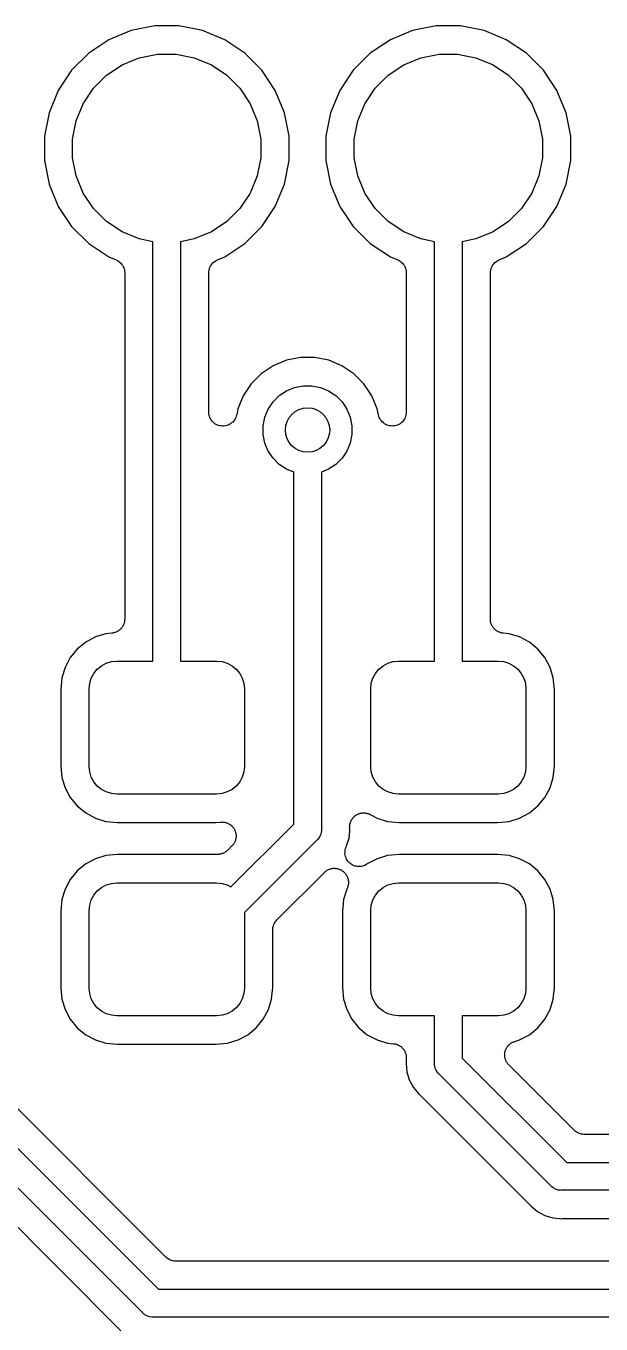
# Model space of a CAD drawing. Extents: x 94.3 to 145.3, y -143.8 to -113.4.
# Drawn here: x 104.78 to 109.96, y -137.6 to -125.9 of the extents above; entities that cross this region are included whole.
import ezdxf

# ---------------------------------------------------------------- set-up
doc = ezdxf.new("R2010")
doc.units = 0
doc.layers.add('BLACK', color=7, linetype='CONTINUOUS')

msp = doc.modelspace()

# ---------------------------------------------------------------- linework, layer by layer
at = {"layer": 'BLACK', "linetype": 'CONTINUOUS'}
for p, q in [((105.723, -125.938), (105.522, -126.022)), ((105.936, -125.896), (105.723, -125.938)), ((106.154, -125.896), (105.936, -125.896)), ((106.367, -125.938), (106.154, -125.896)), ((106.568, -126.022), (106.367, -125.938)), ((108.263, -125.938), (108.062, -126.022)), ((108.476, -125.896), (108.263, -125.938)), ((108.694, -125.896), (108.476, -125.896)), ((108.907, -125.938), (108.694, -125.896)), ((109.108, -126.022), (108.907, -125.938)), ((105.522, -126.022), (105.341, -126.142)), ((106.749, -126.142), (106.568, -126.022)), ((108.062, -126.022), (107.881, -126.142)), ((109.289, -126.142), (109.108, -126.022)), ((105.341, -126.142), (105.187, -126.296)), ((105.642, -126.247), (105.797, -126.183)), ((105.797, -126.183), (105.961, -126.15)), ((105.961, -126.15), (106.129, -126.15)), ((106.129, -126.15), (106.293, -126.183)), ((106.293, -126.183), (106.448, -126.247)), ((106.903, -126.296), (106.749, -126.142)), ((107.881, -126.142), (107.727, -126.296)), ((108.182, -126.247), (108.337, -126.183)), ((108.337, -126.183), (108.501, -126.15)), ((108.501, -126.15), (108.669, -126.15)), ((108.669, -126.15), (108.833, -126.183)), ((108.833, -126.183), (108.988, -126.247)), ((109.443, -126.296), (109.289, -126.142)), ((105.187, -126.296), (105.067, -126.477)), ((105.503, -126.34), (105.642, -126.247)), ((106.448, -126.247), (106.587, -126.34)), ((107.023, -126.477), (106.903, -126.296)), ((107.727, -126.296), (107.607, -126.477)), ((108.043, -126.34), (108.182, -126.247)), ((108.988, -126.247), (109.127, -126.34)), ((109.563, -126.477), (109.443, -126.296)), ((105.385, -126.458), (105.503, -126.34)), ((106.587, -126.34), (106.705, -126.458)), ((107.925, -126.458), (108.043, -126.34)), ((109.127, -126.34), (109.245, -126.458)), ((105.067, -126.477), (104.983, -126.678)), ((105.292, -126.597), (105.385, -126.458)), ((106.705, -126.458), (106.798, -126.597)), ((107.107, -126.678), (107.023, -126.477)), ((107.607, -126.477), (107.523, -126.678)), ((107.832, -126.597), (107.925, -126.458)), ((109.245, -126.458), (109.338, -126.597)), ((109.647, -126.678), (109.563, -126.477)), ((105.228, -126.752), (105.292, -126.597)), ((106.798, -126.597), (106.862, -126.752)), ((107.768, -126.752), (107.832, -126.597)), ((109.338, -126.597), (109.402, -126.752)), ((104.983, -126.678), (104.941, -126.891)), ((105.195, -126.916), (105.228, -126.752)), ((106.862, -126.752), (106.895, -126.916)), ((107.149, -126.891), (107.107, -126.678)), ((107.523, -126.678), (107.481, -126.891)), ((107.735, -126.916), (107.768, -126.752)), ((109.402, -126.752), (109.435, -126.916)), ((109.689, -126.891), (109.647, -126.678)), ((104.941, -126.891), (104.941, -127.109)), ((107.149, -127.109), (107.149, -126.891)), ((107.481, -126.891), (107.481, -127.109)), ((109.689, -127.109), (109.689, -126.891)), ((105.195, -127.084), (105.195, -126.916)), ((106.895, -126.916), (106.895, -127.084)), ((107.735, -127.084), (107.735, -126.916)), ((109.435, -126.916), (109.435, -127.084)), ((104.941, -127.109), (104.983, -127.322)), ((105.228, -127.248), (105.195, -127.084)), ((106.895, -127.084), (106.862, -127.248)), ((107.107, -127.322), (107.149, -127.109)), ((107.481, -127.109), (107.523, -127.322)), ((107.768, -127.248), (107.735, -127.084)), ((109.435, -127.084), (109.402, -127.248)), ((109.647, -127.322), (109.689, -127.109)), ((104.983, -127.322), (105.067, -127.523)), ((105.292, -127.403), (105.228, -127.248)), ((106.862, -127.248), (106.798, -127.403)), ((107.023, -127.523), (107.107, -127.322)), ((107.523, -127.322), (107.607, -127.523)), ((107.832, -127.403), (107.768, -127.248)), ((109.402, -127.248), (109.338, -127.403)), ((109.563, -127.523), (109.647, -127.322)), ((105.385, -127.542), (105.292, -127.403)), ((106.798, -127.403), (106.705, -127.542)), ((107.925, -127.542), (107.832, -127.403)), ((109.338, -127.403), (109.245, -127.542)), ((105.067, -127.523), (105.187, -127.704)), ((105.503, -127.66), (105.385, -127.542)), ((106.705, -127.542), (106.587, -127.66)), ((106.903, -127.704), (107.023, -127.523)), ((107.607, -127.523), (107.727, -127.704)), ((108.043, -127.66), (107.925, -127.542)), ((109.245, -127.542), (109.127, -127.66)), ((109.443, -127.704), (109.563, -127.523)), ((105.187, -127.704), (105.341, -127.858)), ((105.642, -127.753), (105.503, -127.66)), ((106.587, -127.66), (106.448, -127.753)), ((106.749, -127.858), (106.903, -127.704)), ((107.727, -127.704), (107.881, -127.858)), ((108.182, -127.753), (108.043, -127.66)), ((109.127, -127.66), (108.988, -127.753)), ((109.289, -127.858), (109.443, -127.704)), ((105.797, -127.817), (105.642, -127.753)), ((105.92, -127.842), (105.797, -127.817)), ((106.293, -127.817), (106.17, -127.842)), ((106.448, -127.753), (106.293, -127.817)), ((108.337, -127.817), (108.182, -127.753)), ((108.46, -127.842), (108.337, -127.817)), ((108.833, -127.817), (108.71, -127.842)), ((108.988, -127.753), (108.833, -127.817)), ((105.341, -127.858), (105.522, -127.978)), ((105.92, -131.623), (105.92, -127.842)), ((106.17, -127.842), (106.17, -131.623)), ((106.568, -127.978), (106.749, -127.858)), ((107.881, -127.858), (108.062, -127.978)), ((108.46, -131.623), (108.46, -127.842)), ((108.71, -127.842), (108.71, -131.623)), ((109.108, -127.978), (109.289, -127.858)), ((105.522, -127.978), (105.588, -128.005)), ((105.588, -128.005), (105.588, -128.006)), ((105.588, -128.006), (105.588, -128.006)), ((105.588, -128.006), (105.588, -128.006)), ((105.588, -128.006), (105.589, -128.006)), ((105.589, -128.006), (105.6, -128.012)), ((105.6, -128.012), (105.61, -128.018)), ((105.61, -128.018), (105.61, -128.018)), ((105.61, -128.018), (105.611, -128.018)), ((105.611, -128.018), (105.62, -128.026)), ((105.62, -128.026), (105.629, -128.033)), ((105.629, -128.033), (105.629, -128.034)), ((105.629, -128.034), (105.63, -128.034)), ((105.63, -128.034), (105.637, -128.043)), ((105.637, -128.043), (105.645, -128.053)), ((105.645, -128.053), (105.645, -128.053)), ((105.645, -128.053), (105.645, -128.053)), ((105.645, -128.053), (105.651, -128.064)), ((106.434, -128.073), (106.44, -128.062)), ((106.44, -128.062), (106.446, -128.052)), ((106.446, -128.051), (106.454, -128.042)), ((106.446, -128.052), (106.446, -128.051)), ((106.446, -128.052), (106.446, -128.052)), ((106.454, -128.042), (106.461, -128.033)), ((106.461, -128.033), (106.462, -128.033)), ((106.462, -128.032), (106.471, -128.025)), ((106.462, -128.033), (106.462, -128.032)), ((106.471, -128.025), (106.481, -128.017)), ((106.481, -128.017), (106.492, -128.011)), ((106.481, -128.017), (106.481, -128.017)), ((106.481, -128.017), (106.481, -128.017)), ((106.492, -128.011), (106.502, -128.005)), ((106.502, -128.005), (106.568, -127.978)), ((108.062, -127.978), (108.128, -128.005)), ((108.128, -128.005), (108.128, -128.006)), ((108.128, -128.006), (108.128, -128.006)), ((108.128, -128.006), (108.128, -128.006)), ((108.128, -128.006), (108.129, -128.006)), ((108.129, -128.006), (108.14, -128.012)), ((108.14, -128.012), (108.15, -128.018)), ((108.15, -128.018), (108.15, -128.018)), ((108.15, -128.018), (108.151, -128.018)), ((108.151, -128.018), (108.16, -128.026)), ((108.16, -128.026), (108.169, -128.033)), ((108.169, -128.033), (108.169, -128.034)), ((108.169, -128.034), (108.17, -128.034)), ((108.17, -128.034), (108.177, -128.043)), ((108.177, -128.043), (108.185, -128.053)), ((108.185, -128.053), (108.185, -128.053)), ((108.185, -128.053), (108.185, -128.053)), ((108.185, -128.053), (108.191, -128.064)), ((108.974, -128.073), (108.98, -128.062)), ((108.98, -128.062), (108.986, -128.052)), ((108.986, -128.051), (108.994, -128.042)), ((108.986, -128.052), (108.986, -128.051)), ((108.986, -128.052), (108.986, -128.052)), ((108.994, -128.042), (109.001, -128.033)), ((109.001, -128.033), (109.002, -128.033)), ((109.002, -128.032), (109.011, -128.025)), ((109.002, -128.033), (109.002, -128.032)), ((109.011, -128.025), (109.021, -128.017)), ((109.021, -128.017), (109.032, -128.011)), ((109.021, -128.017), (109.021, -128.017)), ((109.021, -128.017), (109.021, -128.017)), ((109.032, -128.011), (109.042, -128.005)), ((109.042, -128.005), (109.108, -127.978)), ((105.651, -128.064), (105.656, -128.074)), ((105.656, -128.074), (105.657, -128.075)), ((105.657, -128.075), (105.657, -128.075)), ((105.657, -128.075), (105.66, -128.087)), ((105.66, -128.087), (105.664, -128.098)), ((105.664, -128.098), (105.664, -128.099)), ((105.664, -128.099), (105.664, -128.099)), ((105.664, -128.099), (105.665, -128.111)), ((105.665, -128.111), (105.666, -128.123)), ((105.666, -128.123), (105.666, -131.246)), ((106.424, -128.121), (106.425, -128.109)), ((106.424, -128.122), (106.424, -128.121)), ((106.424, -128.123), (106.424, -128.122)), ((106.424, -128.122), (106.424, -128.122)), ((106.424, -128.122), (106.424, -128.122)), ((106.424, -129.378), (106.424, -128.123)), ((106.425, -128.109), (106.427, -128.098)), ((106.427, -128.096), (106.43, -128.085)), ((106.427, -128.097), (106.427, -128.096)), ((106.427, -128.098), (106.427, -128.097)), ((106.43, -128.085), (106.434, -128.074)), ((106.434, -128.074), (106.434, -128.073)), ((106.434, -128.073), (106.434, -128.073)), ((108.191, -128.064), (108.196, -128.074)), ((108.196, -128.074), (108.197, -128.075)), ((108.197, -128.075), (108.197, -128.075)), ((108.197, -128.075), (108.2, -128.087)), ((108.2, -128.087), (108.204, -128.098)), ((108.204, -128.098), (108.204, -128.099)), ((108.204, -128.099), (108.204, -128.099)), ((108.204, -128.099), (108.205, -128.111)), ((108.205, -128.111), (108.206, -128.123)), ((108.206, -128.123), (108.206, -129.378)), ((108.964, -128.121), (108.965, -128.109)), ((108.964, -128.122), (108.964, -128.121)), ((108.964, -128.123), (108.964, -128.122)), ((108.964, -128.122), (108.964, -128.122)), ((108.964, -128.122), (108.964, -128.122)), ((108.964, -131.246), (108.964, -128.123)), ((108.965, -128.109), (108.967, -128.098)), ((108.967, -128.096), (108.97, -128.085)), ((108.967, -128.097), (108.967, -128.096)), ((108.967, -128.098), (108.967, -128.097)), ((108.97, -128.085), (108.974, -128.074)), ((108.974, -128.074), (108.974, -128.073)), ((108.974, -128.073), (108.974, -128.073)), ((107.005, -128.96), (106.898, -129.032)), ((107.124, -128.911), (107.005, -128.96)), ((107.251, -128.886), (107.124, -128.911)), ((107.379, -128.886), (107.251, -128.886)), ((107.506, -128.911), (107.379, -128.886)), ((107.625, -128.96), (107.506, -128.911)), ((107.732, -129.032), (107.625, -128.96)), ((106.898, -129.032), (106.807, -129.123)), ((107.823, -129.123), (107.732, -129.032)), ((106.735, -129.23), (106.686, -129.349)), ((106.807, -129.123), (106.735, -129.23)), ((107.004, -129.285), (107.06, -129.229)), ((107.06, -129.229), (107.126, -129.186)), ((107.126, -129.186), (107.198, -129.155)), ((107.198, -129.155), (107.276, -129.14)), ((107.276, -129.14), (107.354, -129.14)), ((107.354, -129.14), (107.432, -129.155)), ((107.432, -129.155), (107.504, -129.186)), ((107.504, -129.186), (107.57, -129.229)), ((107.57, -129.229), (107.626, -129.285)), ((107.895, -129.23), (107.823, -129.123)), ((107.944, -129.349), (107.895, -129.23)), ((106.686, -129.349), (106.676, -129.402)), ((106.93, -129.423), (106.961, -129.351)), ((106.961, -129.351), (107.004, -129.285)), ((107.626, -129.285), (107.669, -129.351)), ((107.669, -129.351), (107.7, -129.423)), ((107.954, -129.402), (107.944, -129.349)), ((106.425, -129.39), (106.424, -129.378)), ((106.426, -129.402), (106.425, -129.39)), ((106.43, -129.414), (106.426, -129.402)), ((106.426, -129.402), (106.426, -129.402)), ((106.426, -129.402), (106.426, -129.402)), ((106.434, -129.426), (106.43, -129.414)), ((106.439, -129.436), (106.434, -129.426)), ((106.434, -129.426), (106.434, -129.426)), ((106.434, -129.426), (106.434, -129.426)), ((106.445, -129.448), (106.439, -129.436)), ((106.453, -129.458), (106.445, -129.448)), ((106.445, -129.448), (106.445, -129.448)), ((106.445, -129.448), (106.445, -129.448)), ((106.461, -129.467), (106.453, -129.458)), ((106.47, -129.475), (106.461, -129.467)), ((106.461, -129.467), (106.461, -129.467)), ((106.461, -129.467), (106.461, -129.467)), ((106.64, -129.468), (106.63, -129.476)), ((106.648, -129.459), (106.64, -129.468)), ((106.64, -129.468), (106.64, -129.468)), ((106.64, -129.468), (106.64, -129.468)), ((106.656, -129.449), (106.648, -129.459)), ((106.661, -129.439), (106.656, -129.449)), ((106.656, -129.449), (106.656, -129.449)), ((106.656, -129.449), (106.656, -129.449)), ((106.668, -129.428), (106.661, -129.439)), ((106.671, -129.416), (106.668, -129.428)), ((106.668, -129.428), (106.668, -129.428)), ((106.668, -129.428), (106.668, -129.428)), ((106.675, -129.404), (106.671, -129.416)), ((106.676, -129.402), (106.675, -129.404)), ((106.675, -129.404), (106.675, -129.404)), ((106.675, -129.404), (106.675, -129.404)), ((106.675, -129.404), (106.675, -129.404)), ((106.915, -129.501), (106.93, -129.423)), ((107.7, -129.423), (107.715, -129.501)), ((107.958, -129.414), (107.954, -129.402)), ((107.962, -129.426), (107.958, -129.414)), ((107.967, -129.437), (107.962, -129.426)), ((107.962, -129.426), (107.962, -129.426)), ((107.962, -129.426), (107.962, -129.426)), ((107.973, -129.448), (107.967, -129.437)), ((107.981, -129.458), (107.973, -129.448)), ((107.973, -129.448), (107.973, -129.448)), ((107.973, -129.448), (107.973, -129.448)), ((107.989, -129.467), (107.981, -129.458)), ((107.999, -129.475), (107.989, -129.467)), ((107.989, -129.467), (107.989, -129.467)), ((107.989, -129.467), (107.989, -129.467)), ((108.168, -129.468), (108.159, -129.476)), ((108.176, -129.458), (108.168, -129.468)), ((108.168, -129.468), (108.168, -129.468)), ((108.168, -129.468), (108.168, -129.468)), ((108.184, -129.449), (108.176, -129.458)), ((108.19, -129.438), (108.184, -129.449)), ((108.184, -129.449), (108.184, -129.449)), ((108.184, -129.449), (108.184, -129.449)), ((108.196, -129.428), (108.19, -129.438)), ((108.199, -129.416), (108.196, -129.428)), ((108.196, -129.428), (108.196, -129.428)), ((108.196, -129.428), (108.196, -129.428)), ((108.203, -129.404), (108.199, -129.416)), ((108.205, -129.392), (108.203, -129.404)), ((108.203, -129.404), (108.203, -129.404)), ((108.203, -129.404), (108.203, -129.404)), ((108.206, -129.379), (108.205, -129.392)), ((108.206, -129.378), (108.206, -129.379)), ((106.48, -129.483), (106.47, -129.475)), ((106.491, -129.489), (106.48, -129.483)), ((106.48, -129.483), (106.48, -129.483)), ((106.48, -129.483), (106.48, -129.483)), ((106.502, -129.495), (106.491, -129.489)), ((106.513, -129.498), (106.502, -129.495)), ((106.502, -129.495), (106.502, -129.495)), ((106.502, -129.495), (106.502, -129.495)), ((106.525, -129.502), (106.513, -129.498)), ((106.538, -129.503), (106.525, -129.502)), ((106.525, -129.502), (106.525, -129.502)), ((106.525, -129.502), (106.525, -129.502)), ((106.55, -129.505), (106.538, -129.503)), ((106.562, -129.504), (106.55, -129.505)), ((106.55, -129.505), (106.55, -129.505)), ((106.55, -129.505), (106.55, -129.505)), ((106.575, -129.502), (106.562, -129.504)), ((106.586, -129.499), (106.575, -129.502)), ((106.575, -129.502), (106.575, -129.502)), ((106.575, -129.502), (106.575, -129.502)), ((106.598, -129.495), (106.586, -129.499)), ((106.599, -129.495), (106.598, -129.495)), ((106.609, -129.49), (106.599, -129.495)), ((106.599, -129.495), (106.599, -129.495)), ((106.62, -129.484), (106.609, -129.49)), ((106.621, -129.484), (106.62, -129.484)), ((106.62, -129.484), (106.62, -129.484)), ((106.63, -129.476), (106.621, -129.484)), ((106.915, -129.579), (106.915, -129.501)), ((106.93, -129.657), (106.915, -129.579)), ((107.715, -129.579), (107.7, -129.657)), ((107.715, -129.501), (107.715, -129.579)), ((108.008, -129.483), (107.999, -129.475)), ((108.02, -129.489), (108.008, -129.483)), ((108.008, -129.483), (108.008, -129.483)), ((108.008, -129.483), (108.008, -129.483)), ((108.03, -129.495), (108.02, -129.489)), ((108.042, -129.499), (108.03, -129.495)), ((108.03, -129.495), (108.03, -129.495)), ((108.03, -129.495), (108.03, -129.495)), ((108.053, -129.502), (108.042, -129.499)), ((108.054, -129.502), (108.053, -129.502)), ((108.066, -129.503), (108.054, -129.502)), ((108.054, -129.502), (108.054, -129.502)), ((108.078, -129.505), (108.066, -129.503)), ((108.091, -129.503), (108.078, -129.505)), ((108.078, -129.505), (108.078, -129.505)), ((108.078, -129.505), (108.078, -129.505)), ((108.103, -129.502), (108.091, -129.503)), ((108.115, -129.499), (108.103, -129.502)), ((108.103, -129.502), (108.103, -129.502)), ((108.103, -129.502), (108.103, -129.502)), ((108.127, -129.495), (108.115, -129.499)), ((108.137, -129.49), (108.127, -129.495)), ((108.127, -129.495), (108.127, -129.495)), ((108.127, -129.495), (108.127, -129.495)), ((108.149, -129.484), (108.137, -129.49)), ((108.159, -129.476), (108.149, -129.484)), ((108.149, -129.484), (108.149, -129.484)), ((108.149, -129.484), (108.149, -129.484)), ((106.961, -129.729), (106.93, -129.657)), ((107.7, -129.657), (107.669, -129.729)), ((107.004, -129.795), (106.961, -129.729)), ((107.06, -129.851), (107.004, -129.795)), ((107.626, -129.795), (107.57, -129.851)), ((107.669, -129.729), (107.626, -129.795)), ((107.126, -129.894), (107.06, -129.851)), ((107.19, -129.921), (107.126, -129.894)), ((107.19, -133.093), (107.19, -129.921)), ((107.504, -129.894), (107.44, -129.921)), ((107.44, -129.921), (107.44, -133.139)), ((107.57, -129.851), (107.504, -129.894)), ((105.623, -131.34), (105.619, -131.344)), ((105.628, -131.336), (105.623, -131.34)), ((105.632, -131.331), (105.628, -131.336)), ((105.637, -131.327), (105.632, -131.331)), ((105.64, -131.322), (105.637, -131.327)), ((105.644, -131.317), (105.64, -131.322)), ((105.647, -131.312), (105.644, -131.317)), ((105.651, -131.306), (105.647, -131.312)), ((105.653, -131.301), (105.651, -131.306)), ((105.656, -131.296), (105.653, -131.301)), ((105.658, -131.289), (105.656, -131.296)), ((105.66, -131.283), (105.658, -131.289)), ((105.661, -131.278), (105.66, -131.283)), ((105.663, -131.272), (105.661, -131.278)), ((105.664, -131.265), (105.663, -131.272)), ((105.665, -131.259), (105.664, -131.265)), ((105.666, -131.247), (105.665, -131.253)), ((105.665, -131.253), (105.665, -131.259)), ((105.666, -131.246), (105.666, -131.247)), ((108.965, -131.251), (108.964, -131.246)), ((108.965, -131.257), (108.965, -131.251)), ((108.966, -131.264), (108.965, -131.257)), ((108.966, -131.27), (108.966, -131.264)), ((108.968, -131.276), (108.966, -131.27)), ((108.969, -131.281), (108.968, -131.276)), ((108.972, -131.288), (108.969, -131.281)), ((108.974, -131.294), (108.972, -131.288)), ((108.976, -131.299), (108.974, -131.294)), ((108.978, -131.304), (108.976, -131.299)), ((108.982, -131.31), (108.978, -131.304)), ((108.985, -131.316), (108.982, -131.31)), ((108.989, -131.32), (108.985, -131.316)), ((108.992, -131.325), (108.989, -131.32)), ((108.997, -131.33), (108.992, -131.325)), ((109.001, -131.335), (108.997, -131.33)), ((109.005, -131.339), (109.001, -131.335)), ((109.009, -131.343), (109.005, -131.339)), ((105.314, -131.453), (105.238, -131.516)), ((105.402, -131.406), (105.314, -131.453)), ((105.496, -131.377), (105.402, -131.406)), ((105.551, -131.372), (105.496, -131.377)), ((105.557, -131.371), (105.551, -131.372)), ((105.563, -131.37), (105.557, -131.371)), ((105.569, -131.369), (105.563, -131.37)), ((105.576, -131.367), (105.569, -131.369)), ((105.581, -131.365), (105.576, -131.367)), ((105.587, -131.363), (105.581, -131.365)), ((105.592, -131.36), (105.587, -131.363)), ((105.599, -131.358), (105.592, -131.36)), ((105.603, -131.355), (105.599, -131.358)), ((105.609, -131.352), (105.603, -131.355)), ((105.614, -131.348), (105.609, -131.352)), ((105.619, -131.344), (105.614, -131.348)), ((109.015, -131.347), (109.009, -131.343)), ((109.02, -131.351), (109.015, -131.347)), ((109.025, -131.354), (109.02, -131.351)), ((109.03, -131.357), (109.025, -131.354)), ((109.036, -131.36), (109.03, -131.357)), ((109.042, -131.363), (109.036, -131.36)), ((109.047, -131.364), (109.042, -131.363)), ((109.053, -131.367), (109.047, -131.364)), ((109.059, -131.368), (109.053, -131.367)), ((109.065, -131.37), (109.059, -131.368)), ((109.071, -131.371), (109.065, -131.37)), ((109.077, -131.372), (109.071, -131.371)), ((109.079, -131.372), (109.077, -131.372)), ((109.134, -131.377), (109.079, -131.372)), ((109.228, -131.406), (109.134, -131.377)), ((109.316, -131.453), (109.228, -131.406)), ((109.392, -131.516), (109.316, -131.453)), ((105.238, -131.516), (105.175, -131.592)), ((109.455, -131.592), (109.392, -131.516)), ((105.128, -131.68), (105.099, -131.774)), ((105.175, -131.592), (105.128, -131.68)), ((105.418, -131.696), (105.456, -131.665)), ((105.456, -131.665), (105.499, -131.642)), ((105.499, -131.642), (105.546, -131.628)), ((105.546, -131.628), (105.595, -131.623)), ((105.595, -131.623), (105.92, -131.623)), ((106.17, -131.623), (106.495, -131.623)), ((106.495, -131.623), (106.544, -131.628)), ((106.544, -131.628), (106.591, -131.642)), ((106.591, -131.642), (106.634, -131.665)), ((106.634, -131.665), (106.672, -131.696)), ((107.958, -131.696), (107.996, -131.665)), ((107.996, -131.665), (108.039, -131.642)), ((108.039, -131.642), (108.086, -131.628)), ((108.086, -131.628), (108.135, -131.623)), ((108.135, -131.623), (108.46, -131.623)), ((108.71, -131.623), (109.035, -131.623)), ((109.035, -131.623), (109.084, -131.628)), ((109.084, -131.628), (109.131, -131.642)), ((109.131, -131.642), (109.174, -131.665)), ((109.174, -131.665), (109.212, -131.696)), ((109.502, -131.68), (109.455, -131.592)), ((109.531, -131.774), (109.502, -131.68)), ((105.099, -131.774), (105.089, -131.879)), ((105.35, -131.824), (105.364, -131.777)), ((105.364, -131.777), (105.387, -131.734)), ((105.387, -131.734), (105.418, -131.696)), ((106.672, -131.696), (106.703, -131.734)), ((106.703, -131.734), (106.726, -131.777)), ((106.726, -131.777), (106.74, -131.824)), ((107.89, -131.824), (107.904, -131.777)), ((107.904, -131.777), (107.927, -131.734)), ((107.927, -131.734), (107.958, -131.696)), ((109.212, -131.696), (109.243, -131.734)), ((109.243, -131.734), (109.266, -131.777)), ((109.266, -131.777), (109.28, -131.824)), ((109.541, -131.879), (109.531, -131.774)), ((105.089, -131.879), (105.089, -132.567)), ((105.345, -131.873), (105.35, -131.824)), ((105.345, -132.573), (105.345, -131.873)), ((106.74, -131.824), (106.745, -131.873)), ((106.745, -131.873), (106.745, -132.573)), ((107.885, -131.873), (107.89, -131.824)), ((107.885, -132.573), (107.885, -131.873)), ((109.28, -131.824), (109.285, -131.873)), ((109.285, -131.873), (109.285, -132.573)), ((109.541, -132.567), (109.541, -131.879)), ((105.089, -132.567), (105.099, -132.672)), ((105.35, -132.622), (105.345, -132.573)), ((105.364, -132.669), (105.35, -132.622)), ((106.74, -132.622), (106.726, -132.669)), ((106.745, -132.573), (106.74, -132.622)), ((107.89, -132.622), (107.885, -132.573)), ((107.904, -132.669), (107.89, -132.622)), ((109.28, -132.622), (109.266, -132.669)), ((109.285, -132.573), (109.28, -132.622)), ((109.531, -132.672), (109.541, -132.567)), ((105.099, -132.672), (105.128, -132.766)), ((105.387, -132.712), (105.364, -132.669)), ((105.418, -132.75), (105.387, -132.712)), ((106.703, -132.712), (106.672, -132.75)), ((106.726, -132.669), (106.703, -132.712)), ((107.927, -132.712), (107.904, -132.669)), ((107.958, -132.75), (107.927, -132.712)), ((109.243, -132.712), (109.212, -132.75)), ((109.266, -132.669), (109.243, -132.712)), ((109.502, -132.766), (109.531, -132.672)), ((105.128, -132.766), (105.175, -132.854)), ((105.175, -132.854), (105.238, -132.93)), ((105.456, -132.781), (105.418, -132.75)), ((105.499, -132.804), (105.456, -132.781)), ((105.546, -132.818), (105.499, -132.804)), ((105.595, -132.823), (105.546, -132.818)), ((106.495, -132.823), (105.595, -132.823)), ((106.544, -132.818), (106.495, -132.823)), ((106.591, -132.804), (106.544, -132.818)), ((106.634, -132.781), (106.591, -132.804)), ((106.672, -132.75), (106.634, -132.781)), ((107.996, -132.781), (107.958, -132.75)), ((108.039, -132.804), (107.996, -132.781)), ((108.086, -132.818), (108.039, -132.804)), ((108.135, -132.823), (108.086, -132.818)), ((109.035, -132.823), (108.135, -132.823)), ((109.084, -132.818), (109.035, -132.823)), ((109.131, -132.804), (109.084, -132.818)), ((109.174, -132.781), (109.131, -132.804)), ((109.212, -132.75), (109.174, -132.781)), ((109.392, -132.93), (109.455, -132.854)), ((109.455, -132.854), (109.502, -132.766)), ((105.238, -132.93), (105.314, -132.993)), ((109.316, -132.993), (109.392, -132.93)), ((105.314, -132.993), (105.402, -133.04)), ((105.402, -133.04), (105.496, -133.069)), ((105.496, -133.069), (105.601, -133.079)), ((105.601, -133.079), (106.489, -133.079)), ((106.489, -133.079), (106.531, -133.075)), ((106.531, -133.075), (106.533, -133.075)), ((106.533, -133.075), (106.539, -133.075)), ((106.539, -133.075), (106.545, -133.074)), ((106.545, -133.074), (106.551, -133.075)), ((106.551, -133.075), (106.557, -133.075)), ((106.557, -133.075), (106.563, -133.076)), ((106.563, -133.076), (106.569, -133.077)), ((106.569, -133.077), (106.575, -133.079)), ((106.575, -133.079), (106.582, -133.08)), ((106.582, -133.08), (106.587, -133.082)), ((106.587, -133.082), (106.593, -133.084)), ((106.593, -133.084), (106.599, -133.087)), ((106.599, -133.087), (106.604, -133.09)), ((106.604, -133.09), (106.609, -133.093)), ((106.609, -133.093), (106.615, -133.096)), ((106.615, -133.096), (106.62, -133.1)), ((106.624, -133.66), (107.19, -133.093)), ((107.696, -133.099), (107.697, -133.093)), ((107.697, -133.093), (107.699, -133.087)), ((107.699, -133.087), (107.7, -133.081)), ((107.7, -133.081), (107.702, -133.075)), ((107.702, -133.075), (107.704, -133.069)), ((107.704, -133.069), (107.707, -133.064)), ((107.707, -133.064), (107.709, -133.059)), ((107.709, -133.059), (107.713, -133.053)), ((107.713, -133.053), (107.716, -133.048)), ((107.716, -133.048), (107.72, -133.043)), ((107.72, -133.043), (107.723, -133.038)), ((107.723, -133.038), (107.728, -133.034)), ((107.728, -133.034), (107.732, -133.029)), ((107.732, -133.029), (107.737, -133.025)), ((107.737, -133.025), (107.741, -133.021)), ((107.741, -133.021), (107.746, -133.017)), ((107.746, -133.017), (107.751, -133.013)), ((107.751, -133.013), (107.757, -133.01)), ((107.757, -133.01), (107.762, -133.007)), ((107.762, -133.007), (107.768, -133.005)), ((107.768, -133.005), (107.773, -133.002)), ((107.773, -133.002), (107.779, -133)), ((107.779, -133), (107.785, -132.998)), ((107.785, -132.998), (107.791, -132.996)), ((107.791, -132.996), (107.797, -132.995)), ((107.797, -132.995), (107.803, -132.994)), ((107.803, -132.994), (107.809, -132.993)), ((107.809, -132.993), (107.815, -132.993)), ((107.815, -132.993), (107.822, -132.992)), ((107.822, -132.992), (107.828, -132.993)), ((107.828, -132.993), (107.834, -132.993)), ((107.834, -132.993), (107.84, -132.994)), ((107.84, -132.994), (107.847, -132.995)), ((107.847, -132.995), (107.852, -132.997)), ((107.852, -132.997), (107.858, -132.998)), ((107.858, -132.998), (107.864, -133)), ((107.864, -133), (107.87, -133.002)), ((107.87, -133.002), (107.875, -133.005)), ((107.875, -133.005), (107.881, -133.007)), ((107.881, -133.007), (107.942, -133.04)), ((107.942, -133.04), (108.036, -133.069)), ((108.036, -133.069), (108.141, -133.079)), ((108.141, -133.079), (109.029, -133.079)), ((109.029, -133.079), (109.134, -133.069)), ((109.134, -133.069), (109.228, -133.04)), ((109.228, -133.04), (109.316, -132.993)), ((106.62, -133.1), (106.625, -133.104)), ((106.625, -133.104), (106.629, -133.108)), ((106.629, -133.108), (106.634, -133.112)), ((106.634, -133.112), (106.638, -133.117)), ((106.638, -133.117), (106.642, -133.121)), ((106.642, -133.121), (106.646, -133.126)), ((106.646, -133.126), (106.649, -133.131)), ((106.649, -133.131), (106.652, -133.137)), ((106.652, -133.137), (106.656, -133.142)), ((106.656, -133.142), (106.658, -133.148)), ((106.658, -133.148), (106.661, -133.153)), ((106.661, -133.153), (106.663, -133.159)), ((106.663, -133.159), (106.665, -133.165)), ((106.665, -133.165), (106.666, -133.171)), ((106.666, -133.171), (106.668, -133.177)), ((106.668, -133.177), (106.669, -133.183)), ((106.67, -133.214), (106.668, -133.22)), ((106.669, -133.183), (106.67, -133.19)), ((106.67, -133.19), (106.67, -133.196)), ((106.67, -133.196), (106.67, -133.202)), ((106.67, -133.202), (106.67, -133.208)), ((106.67, -133.208), (106.67, -133.214)), ((107.431, -133.193), (107.419, -133.215)), ((107.438, -133.17), (107.431, -133.193)), ((107.44, -133.151), (107.438, -133.17)), ((107.44, -133.139), (107.441, -133.145)), ((107.441, -133.145), (107.44, -133.151)), ((107.44, -133.151), (107.44, -133.151)), ((107.689, -133.219), (107.695, -133.157)), ((107.694, -133.118), (107.695, -133.112)), ((107.694, -133.119), (107.694, -133.118)), ((107.694, -133.12), (107.694, -133.119)), ((107.695, -133.125), (107.694, -133.12)), ((107.694, -133.131), (107.695, -133.125)), ((107.695, -133.133), (107.694, -133.131)), ((107.695, -133.106), (107.696, -133.099)), ((107.695, -133.112), (107.695, -133.106)), ((107.696, -133.145), (107.695, -133.133)), ((107.695, -133.157), (107.696, -133.145)), ((107.695, -133.157), (107.695, -133.157)), ((106.593, -133.331), (106.592, -133.332)), ((106.633, -133.291), (106.593, -133.331)), ((106.637, -133.286), (106.633, -133.291)), ((106.641, -133.282), (106.637, -133.286)), ((106.645, -133.277), (106.641, -133.282)), ((106.649, -133.272), (106.645, -133.277)), ((106.652, -133.266), (106.649, -133.272)), ((106.655, -133.261), (106.652, -133.266)), ((106.658, -133.256), (106.655, -133.261)), ((106.661, -133.25), (106.658, -133.256)), ((106.662, -133.244), (106.661, -133.25)), ((106.665, -133.239), (106.662, -133.244)), ((106.666, -133.232), (106.665, -133.239)), ((106.668, -133.226), (106.666, -133.232)), ((106.668, -133.22), (106.668, -133.226)), ((107.399, -133.238), (106.745, -133.892)), ((107.404, -133.234), (107.399, -133.238)), ((107.419, -133.215), (107.404, -133.234)), ((107.653, -133.338), (107.655, -133.325)), ((107.655, -133.325), (107.657, -133.314)), ((107.657, -133.313), (107.662, -133.302)), ((107.657, -133.314), (107.657, -133.313)), ((107.657, -133.313), (107.657, -133.313)), ((107.662, -133.302), (107.667, -133.291)), ((107.667, -133.291), (107.689, -133.219)), ((105.402, -133.406), (105.314, -133.453)), ((105.496, -133.377), (105.402, -133.406)), ((105.601, -133.367), (105.496, -133.377)), ((106.489, -133.367), (105.601, -133.367)), ((106.491, -133.367), (106.489, -133.367)), ((106.497, -133.367), (106.491, -133.367)), ((106.502, -133.368), (106.497, -133.367)), ((106.509, -133.367), (106.502, -133.368)), ((106.516, -133.367), (106.509, -133.367)), ((106.521, -133.366), (106.516, -133.367)), ((106.527, -133.366), (106.521, -133.366)), ((106.533, -133.364), (106.527, -133.366)), ((106.54, -133.363), (106.533, -133.364)), ((106.545, -133.36), (106.54, -133.363)), ((106.551, -133.359), (106.545, -133.36)), ((106.557, -133.356), (106.551, -133.359)), ((106.563, -133.353), (106.557, -133.356)), ((106.568, -133.35), (106.563, -133.353)), ((106.573, -133.347), (106.568, -133.35)), ((106.578, -133.343), (106.573, -133.347)), ((106.584, -133.339), (106.578, -133.343)), ((106.588, -133.336), (106.584, -133.339)), ((106.592, -133.332), (106.588, -133.336)), ((107.652, -133.362), (107.653, -133.35)), ((107.652, -133.363), (107.652, -133.362)), ((107.655, -133.375), (107.652, -133.363)), ((107.652, -133.363), (107.652, -133.363)), ((107.653, -133.35), (107.653, -133.338)), ((107.653, -133.338), (107.653, -133.338)), ((107.653, -133.338), (107.653, -133.338)), ((107.657, -133.387), (107.655, -133.375)), ((107.662, -133.398), (107.657, -133.387)), ((107.657, -133.387), (107.657, -133.387)), ((107.657, -133.387), (107.657, -133.387)), ((107.667, -133.41), (107.662, -133.398)), ((107.673, -133.42), (107.667, -133.41)), ((107.667, -133.41), (107.667, -133.41)), ((107.667, -133.41), (107.667, -133.41)), ((107.68, -133.43), (107.673, -133.42)), ((107.68, -133.431), (107.68, -133.43)), ((107.68, -133.43), (107.68, -133.43)), ((107.689, -133.439), (107.68, -133.431)), ((107.698, -133.448), (107.689, -133.439)), ((107.708, -133.455), (107.698, -133.448)), ((107.698, -133.448), (107.698, -133.448)), ((107.698, -133.448), (107.698, -133.448)), ((107.942, -133.406), (107.848, -133.456)), ((108.036, -133.377), (107.942, -133.406)), ((108.141, -133.367), (108.036, -133.377)), ((109.029, -133.367), (108.141, -133.367)), ((109.134, -133.377), (109.029, -133.367)), ((109.228, -133.406), (109.134, -133.377)), ((109.316, -133.453), (109.228, -133.406)), ((105.238, -133.516), (105.175, -133.592)), ((105.314, -133.453), (105.238, -133.516)), ((107.038, -133.958), (107.467, -133.529)), ((107.467, -133.529), (107.468, -133.528)), ((107.468, -133.528), (107.473, -133.524)), ((107.473, -133.524), (107.477, -133.52)), ((107.477, -133.52), (107.483, -133.516)), ((107.483, -133.516), (107.488, -133.512)), ((107.488, -133.512), (107.493, -133.51)), ((107.493, -133.51), (107.498, -133.506)), ((107.498, -133.506), (107.504, -133.504)), ((107.504, -133.504), (107.51, -133.501)), ((107.51, -133.501), (107.515, -133.499)), ((107.515, -133.499), (107.521, -133.497)), ((107.521, -133.497), (107.527, -133.496)), ((107.527, -133.496), (107.533, -133.494)), ((107.533, -133.494), (107.539, -133.494)), ((107.539, -133.494), (107.545, -133.492)), ((107.545, -133.492), (107.552, -133.492)), ((107.552, -133.492), (107.558, -133.492)), ((107.558, -133.492), (107.564, -133.493)), ((107.564, -133.493), (107.57, -133.493)), ((107.57, -133.493), (107.576, -133.494)), ((107.576, -133.494), (107.583, -133.495)), ((107.583, -133.495), (107.589, -133.496)), ((107.589, -133.496), (107.595, -133.498)), ((107.595, -133.498), (107.6, -133.5)), ((107.6, -133.5), (107.606, -133.502)), ((107.606, -133.502), (107.612, -133.505)), ((107.612, -133.505), (107.617, -133.507)), ((107.617, -133.507), (107.623, -133.511)), ((107.623, -133.511), (107.628, -133.514)), ((107.628, -133.514), (107.633, -133.518)), ((107.633, -133.518), (107.638, -133.521)), ((107.638, -133.521), (107.642, -133.526)), ((107.642, -133.526), (107.647, -133.53)), ((107.647, -133.53), (107.651, -133.534)), ((107.651, -133.534), (107.655, -133.539)), ((107.655, -133.539), (107.659, -133.544)), ((107.659, -133.544), (107.663, -133.549)), ((107.663, -133.549), (107.666, -133.554)), ((107.666, -133.554), (107.669, -133.56)), ((107.669, -133.56), (107.671, -133.565)), ((107.671, -133.565), (107.674, -133.571)), ((107.718, -133.462), (107.708, -133.455)), ((107.73, -133.467), (107.718, -133.462)), ((107.718, -133.462), (107.718, -133.462)), ((107.718, -133.462), (107.718, -133.462)), ((107.741, -133.472), (107.73, -133.467)), ((107.753, -133.474), (107.741, -133.472)), ((107.741, -133.472), (107.741, -133.472)), ((107.741, -133.472), (107.741, -133.472)), ((107.765, -133.477), (107.753, -133.474)), ((107.778, -133.477), (107.765, -133.477)), ((107.765, -133.477), (107.765, -133.477)), ((107.765, -133.477), (107.765, -133.477)), ((107.79, -133.477), (107.778, -133.477)), ((107.802, -133.475), (107.79, -133.477)), ((107.79, -133.477), (107.79, -133.477)), ((107.79, -133.477), (107.79, -133.477)), ((107.814, -133.472), (107.802, -133.475)), ((107.826, -133.468), (107.814, -133.472)), ((107.814, -133.472), (107.814, -133.472)), ((107.814, -133.472), (107.814, -133.472)), ((107.837, -133.463), (107.826, -133.468)), ((107.848, -133.457), (107.837, -133.463)), ((107.837, -133.463), (107.837, -133.463)), ((107.837, -133.463), (107.837, -133.463)), ((107.848, -133.456), (107.848, -133.457)), ((109.392, -133.516), (109.316, -133.453)), ((109.455, -133.592), (109.392, -133.516)), ((105.128, -133.68), (105.099, -133.774)), ((105.175, -133.592), (105.128, -133.68)), ((105.418, -133.696), (105.456, -133.665)), ((105.456, -133.665), (105.499, -133.642)), ((105.499, -133.642), (105.546, -133.628)), ((105.546, -133.628), (105.595, -133.623)), ((105.595, -133.623), (106.495, -133.623)), ((106.495, -133.623), (106.544, -133.628)), ((106.544, -133.628), (106.591, -133.642)), ((106.591, -133.642), (106.624, -133.66)), ((107.668, -133.68), (107.639, -133.774)), ((107.669, -133.679), (107.668, -133.68)), ((107.671, -133.673), (107.669, -133.679)), ((107.674, -133.668), (107.671, -133.673)), ((107.674, -133.571), (107.676, -133.577)), ((107.676, -133.662), (107.674, -133.668)), ((107.676, -133.577), (107.678, -133.582)), ((107.678, -133.656), (107.676, -133.662)), ((107.678, -133.582), (107.68, -133.589)), ((107.679, -133.65), (107.678, -133.656)), ((107.681, -133.644), (107.679, -133.65)), ((107.68, -133.589), (107.681, -133.595)), ((107.681, -133.595), (107.682, -133.601)), ((107.682, -133.638), (107.681, -133.644)), ((107.682, -133.601), (107.683, -133.607)), ((107.683, -133.632), (107.682, -133.638)), ((107.683, -133.607), (107.683, -133.613)), ((107.683, -133.613), (107.684, -133.619)), ((107.684, -133.619), (107.683, -133.625)), ((107.683, -133.625), (107.683, -133.632)), ((107.958, -133.696), (107.996, -133.665)), ((107.996, -133.665), (108.039, -133.642)), ((108.039, -133.642), (108.086, -133.628)), ((108.086, -133.628), (108.135, -133.623)), ((108.135, -133.623), (109.035, -133.623)), ((109.035, -133.623), (109.084, -133.628)), ((109.084, -133.628), (109.131, -133.642)), ((109.131, -133.642), (109.174, -133.665)), ((109.174, -133.665), (109.212, -133.696)), ((109.502, -133.68), (109.455, -133.592)), ((109.531, -133.774), (109.502, -133.68)), ((105.099, -133.774), (105.089, -133.879)), ((105.35, -133.824), (105.364, -133.777)), ((105.364, -133.777), (105.387, -133.734)), ((105.387, -133.734), (105.418, -133.696)), ((107.639, -133.774), (107.629, -133.879)), ((107.89, -133.824), (107.904, -133.777)), ((107.904, -133.777), (107.927, -133.734)), ((107.927, -133.734), (107.958, -133.696)), ((109.212, -133.696), (109.243, -133.734)), ((109.243, -133.734), (109.266, -133.777)), ((109.266, -133.777), (109.28, -133.824)), ((109.541, -133.879), (109.531, -133.774)), ((105.089, -133.879), (105.089, -134.567)), ((105.345, -133.873), (105.35, -133.824)), ((105.345, -134.573), (105.345, -133.873)), ((106.745, -133.892), (106.745, -134.573)), ((107.629, -133.879), (107.629, -134.567)), ((107.885, -133.873), (107.89, -133.824)), ((107.885, -134.573), (107.885, -133.873)), ((109.28, -133.824), (109.285, -133.873)), ((109.285, -133.873), (109.285, -134.573)), ((109.541, -134.567), (109.541, -133.879)), ((107.002, -134.034), (107.003, -134.023)), ((107.003, -134.023), (107.004, -134.022)), ((107.004, -134.021), (107.007, -134.01)), ((107.004, -134.022), (107.004, -134.021)), ((107.007, -134.01), (107.011, -133.999)), ((107.011, -133.998), (107.017, -133.987)), ((107.011, -133.999), (107.011, -133.998)), ((107.011, -133.998), (107.011, -133.998)), ((107.017, -133.987), (107.022, -133.977)), ((107.022, -133.977), (107.023, -133.977)), ((107.023, -133.976), (107.031, -133.967)), ((107.023, -133.977), (107.023, -133.976)), ((107.031, -133.967), (107.038, -133.958)), ((107.001, -134.046), (107.002, -134.034)), ((107.001, -134.047), (107.001, -134.046)), ((107.001, -134.048), (107.001, -134.047)), ((107.001, -134.047), (107.001, -134.047)), ((107.001, -134.047), (107.001, -134.047)), ((107.001, -134.567), (107.001, -134.048)), ((105.089, -134.567), (105.099, -134.672)), ((105.35, -134.622), (105.345, -134.573)), ((106.745, -134.573), (106.74, -134.622)), ((106.991, -134.672), (107.001, -134.567)), ((107.629, -134.567), (107.639, -134.672)), ((107.89, -134.622), (107.885, -134.573)), ((109.285, -134.573), (109.28, -134.622)), ((109.531, -134.672), (109.541, -134.567)), ((105.099, -134.672), (105.128, -134.766)), ((105.364, -134.669), (105.35, -134.622)), ((105.387, -134.712), (105.364, -134.669)), ((105.418, -134.75), (105.387, -134.712)), ((106.703, -134.712), (106.672, -134.75)), ((106.726, -134.669), (106.703, -134.712)), ((106.74, -134.622), (106.726, -134.669)), ((106.962, -134.766), (106.991, -134.672)), ((107.639, -134.672), (107.668, -134.766)), ((107.904, -134.669), (107.89, -134.622)), ((107.927, -134.712), (107.904, -134.669)), ((107.958, -134.75), (107.927, -134.712)), ((109.243, -134.712), (109.212, -134.75)), ((109.266, -134.669), (109.243, -134.712)), ((109.28, -134.622), (109.266, -134.669)), ((109.502, -134.766), (109.531, -134.672)), ((105.128, -134.766), (105.175, -134.854)), ((105.456, -134.781), (105.418, -134.75)), ((105.499, -134.804), (105.456, -134.781)), ((105.546, -134.818), (105.499, -134.804)), ((105.595, -134.823), (105.546, -134.818)), ((106.495, -134.823), (105.595, -134.823)), ((106.544, -134.818), (106.495, -134.823)), ((106.591, -134.804), (106.544, -134.818)), ((106.634, -134.781), (106.591, -134.804)), ((106.672, -134.75), (106.634, -134.781)), ((106.915, -134.854), (106.962, -134.766)), ((107.668, -134.766), (107.715, -134.854)), ((107.996, -134.781), (107.958, -134.75)), ((108.039, -134.804), (107.996, -134.781)), ((108.086, -134.818), (108.039, -134.804)), ((108.135, -134.823), (108.086, -134.818)), ((108.46, -134.823), (108.135, -134.823)), ((108.46, -135.249), (108.46, -134.823)), ((109.035, -134.823), (108.71, -134.823)), ((108.71, -134.823), (108.71, -135.203)), ((109.084, -134.818), (109.035, -134.823)), ((109.131, -134.804), (109.084, -134.818)), ((109.174, -134.781), (109.131, -134.804)), ((109.212, -134.75), (109.174, -134.781)), ((109.455, -134.854), (109.502, -134.766)), ((103.63, -134.949), (105.97, -137.289)), ((105.175, -134.854), (105.238, -134.93)), ((105.238, -134.93), (105.314, -134.993)), ((106.776, -134.993), (106.852, -134.93)), ((106.852, -134.93), (106.915, -134.854)), ((107.715, -134.854), (107.778, -134.93)), ((107.778, -134.93), (107.854, -134.993)), ((109.316, -134.993), (109.392, -134.93)), ((109.392, -134.93), (109.455, -134.854)), ((105.314, -134.993), (105.402, -135.04)), ((105.402, -135.04), (105.496, -135.069)), ((105.496, -135.069), (105.601, -135.079)), ((105.601, -135.079), (106.489, -135.079)), ((106.489, -135.079), (106.594, -135.069)), ((106.594, -135.069), (106.688, -135.04)), ((106.688, -135.04), (106.776, -134.993)), ((107.854, -134.993), (107.942, -135.04)), ((107.942, -135.04), (108.036, -135.069)), ((108.036, -135.069), (108.091, -135.074)), ((108.091, -135.074), (108.093, -135.074)), ((108.093, -135.074), (108.099, -135.075)), ((108.099, -135.075), (108.105, -135.076)), ((108.105, -135.076), (108.111, -135.078)), ((108.111, -135.078), (108.117, -135.079)), ((108.117, -135.079), (108.123, -135.082)), ((108.123, -135.082), (108.128, -135.083)), ((108.128, -135.083), (108.134, -135.086)), ((108.134, -135.086), (108.14, -135.089)), ((109.127, -135.089), (109.131, -135.084)), ((109.131, -135.084), (109.136, -135.081)), ((109.136, -135.081), (109.14, -135.077)), ((109.14, -135.077), (109.145, -135.073)), ((109.145, -135.073), (109.151, -135.069)), ((109.151, -135.069), (109.156, -135.066)), ((109.156, -135.066), (109.161, -135.063)), ((109.161, -135.063), (109.167, -135.06)), ((109.167, -135.06), (109.172, -135.057)), ((109.172, -135.057), (109.178, -135.056)), ((109.178, -135.056), (109.184, -135.053)), ((109.184, -135.053), (109.228, -135.04)), ((109.228, -135.04), (109.316, -134.993)), ((105.825, -137.498), (103.421, -135.094)), ((106.038, -136.998), (104.223, -135.183)), ((108.14, -135.089), (108.145, -135.092)), ((108.145, -135.092), (108.15, -135.095)), ((108.15, -135.095), (108.155, -135.099)), ((108.155, -135.099), (108.161, -135.103)), ((108.161, -135.103), (108.165, -135.107)), ((108.165, -135.107), (108.169, -135.111)), ((108.169, -135.111), (108.173, -135.116)), ((108.173, -135.116), (108.178, -135.121)), ((108.178, -135.121), (108.181, -135.126)), ((108.181, -135.126), (108.185, -135.13)), ((108.185, -135.13), (108.188, -135.136)), ((108.188, -135.136), (108.192, -135.142)), ((108.192, -135.142), (108.194, -135.147)), ((108.194, -135.147), (108.196, -135.152)), ((108.196, -135.152), (108.198, -135.158)), ((108.198, -135.158), (108.201, -135.165)), ((108.201, -135.165), (108.202, -135.17)), ((108.202, -135.17), (108.204, -135.176)), ((108.204, -135.176), (108.204, -135.182)), ((108.204, -135.182), (108.205, -135.189)), ((108.205, -135.189), (108.205, -135.195)), ((108.205, -135.195), (108.206, -135.2)), ((108.206, -135.2), (108.206, -135.23)), ((108.71, -135.203), (109.653, -136.146)), ((109.093, -135.174), (109.094, -135.168)), ((109.094, -135.18), (109.093, -135.174)), ((109.094, -135.162), (109.095, -135.155)), ((109.094, -135.168), (109.094, -135.162)), ((109.094, -135.187), (109.094, -135.18)), ((109.095, -135.192), (109.094, -135.187)), ((109.095, -135.155), (109.096, -135.149)), ((109.096, -135.198), (109.095, -135.192)), ((109.096, -135.149), (109.098, -135.143)), ((109.097, -135.204), (109.096, -135.198)), ((109.099, -135.211), (109.097, -135.204)), ((109.098, -135.143), (109.099, -135.137)), ((109.099, -135.137), (109.102, -135.131)), ((109.102, -135.131), (109.104, -135.125)), ((109.104, -135.125), (109.106, -135.12)), ((109.106, -135.12), (109.109, -135.115)), ((109.109, -135.115), (109.112, -135.109)), ((109.112, -135.109), (109.115, -135.103)), ((109.115, -135.103), (109.119, -135.099)), ((109.119, -135.099), (109.123, -135.094)), ((109.123, -135.094), (109.127, -135.089)), ((103.255, -135.287), (105.632, -137.664)), ((108.205, -135.243), (108.204, -135.255)), ((108.204, -135.255), (108.211, -135.329)), ((108.206, -135.232), (108.205, -135.237)), ((108.205, -135.237), (108.205, -135.243)), ((108.206, -135.23), (108.206, -135.232)), ((108.459, -135.255), (108.46, -135.249)), ((108.46, -135.261), (108.459, -135.255)), ((108.461, -135.273), (108.46, -135.261)), ((108.462, -135.28), (108.461, -135.273)), ((108.469, -135.303), (108.462, -135.28)), ((108.481, -135.325), (108.469, -135.303)), ((109.101, -135.216), (109.099, -135.211)), ((109.103, -135.222), (109.101, -135.216)), ((109.106, -135.228), (109.103, -135.222)), ((109.108, -135.234), (109.106, -135.228)), ((109.111, -135.239), (109.108, -135.234)), ((109.114, -135.244), (109.111, -135.239)), ((109.118, -135.249), (109.114, -135.244)), ((109.122, -135.255), (109.118, -135.249)), ((109.126, -135.259), (109.122, -135.255)), ((109.129, -135.263), (109.126, -135.259)), ((109.131, -135.265), (109.129, -135.263)), ((109.721, -135.855), (109.131, -135.265)), ((108.211, -135.329), (108.233, -135.401)), ((108.233, -135.401), (108.244, -135.421)), ((108.244, -135.421), (108.244, -135.421)), ((108.244, -135.421), (108.268, -135.467)), ((108.492, -135.339), (108.481, -135.325)), ((108.496, -135.344), (108.492, -135.339)), ((108.501, -135.348), (108.496, -135.344)), ((109.508, -136.355), (108.501, -135.348)), ((108.268, -135.467), (108.316, -135.524)), ((108.316, -135.524), (108.325, -135.532)), ((108.325, -135.532), (108.327, -135.533)), ((108.327, -135.533), (108.33, -135.537)), ((108.33, -135.537), (108.335, -135.541)), ((108.335, -135.541), (109.315, -136.521)), ((109.73, -135.862), (109.721, -135.855)), ((109.739, -135.87), (109.73, -135.862)), ((109.74, -135.871), (109.739, -135.87)), ((109.739, -135.87), (109.739, -135.87)), ((109.75, -135.876), (109.74, -135.871)), ((109.761, -135.882), (109.75, -135.876)), ((109.762, -135.882), (109.761, -135.882)), ((109.761, -135.882), (109.761, -135.882)), ((109.773, -135.886), (109.762, -135.882)), ((109.784, -135.889), (109.773, -135.886)), ((109.785, -135.889), (109.784, -135.889)), ((109.785, -135.89), (109.785, -135.889)), ((109.797, -135.891), (109.785, -135.89)), ((109.809, -135.892), (109.797, -135.891)), ((109.81, -135.892), (109.809, -135.892)), ((109.811, -135.892), (109.81, -135.892)), ((109.81, -135.892), (109.81, -135.892)), ((109.81, -135.892), (109.81, -135.892)), ((113.828, -135.892), (109.811, -135.892)), ((109.653, -136.146), (114.046, -136.146)), ((109.512, -136.36), (109.508, -136.355)), ((109.517, -136.364), (109.512, -136.36)), ((109.531, -136.375), (109.517, -136.364)), ((109.517, -136.364), (109.517, -136.364)), ((109.551, -136.386), (109.531, -136.375)), ((109.553, -136.387), (109.551, -136.386)), ((109.577, -136.394), (109.553, -136.387)), ((109.595, -136.396), (109.577, -136.394)), ((109.601, -136.397), (109.595, -136.396)), ((109.595, -136.396), (109.595, -136.396)), ((109.607, -136.396), (109.601, -136.397)), ((114.046, -136.396), (109.607, -136.396)), ((109.315, -136.521), (109.317, -136.523)), ((109.317, -136.523), (109.32, -136.527)), ((109.32, -136.527), (109.324, -136.531)), ((109.324, -136.531), (109.332, -136.54)), ((109.332, -136.54), (109.389, -136.588)), ((109.389, -136.588), (109.455, -136.623)), ((109.455, -136.623), (109.527, -136.645)), ((109.527, -136.645), (109.589, -136.651)), ((109.589, -136.651), (109.589, -136.651)), ((109.589, -136.651), (109.601, -136.652)), ((109.601, -136.652), (109.613, -136.651)), ((109.613, -136.651), (109.615, -136.65)), ((109.615, -136.65), (109.621, -136.651)), ((109.621, -136.651), (109.626, -136.65)), ((109.626, -136.65), (113.828, -136.65)), ((106.047, -137.005), (106.038, -136.998)), ((106.056, -137.013), (106.047, -137.005)), ((106.057, -137.014), (106.056, -137.013)), ((106.056, -137.013), (106.056, -137.013)), ((106.067, -137.019), (106.057, -137.014)), ((106.078, -137.025), (106.067, -137.019)), ((106.079, -137.025), (106.078, -137.025)), ((106.078, -137.025), (106.078, -137.025)), ((106.09, -137.029), (106.079, -137.025)), ((106.101, -137.032), (106.09, -137.029)), ((106.102, -137.032), (106.101, -137.032)), ((106.114, -137.034), (106.102, -137.032)), ((106.102, -137.032), (106.102, -137.032)), ((106.126, -137.035), (106.114, -137.034)), ((106.127, -137.035), (106.126, -137.035)), ((106.127, -137.035), (106.127, -137.035)), ((106.127, -137.035), (106.127, -137.035)), ((106.128, -137.035), (106.127, -137.035)), ((113.975, -137.035), (106.128, -137.035)), ((105.97, -137.289), (117.423, -137.289)), ((105.829, -137.503), (105.825, -137.498)), ((105.834, -137.507), (105.829, -137.503)), ((105.841, -137.513), (105.834, -137.507)), ((105.834, -137.507), (105.834, -137.507)), ((105.848, -137.518), (105.841, -137.513)), ((105.87, -137.53), (105.848, -137.518)), ((105.893, -137.537), (105.87, -137.53)), ((105.912, -137.539), (105.893, -137.537)), ((105.918, -137.54), (105.912, -137.539)), ((105.912, -137.539), (105.912, -137.539)), ((105.924, -137.539), (105.918, -137.54)), ((117.469, -137.539), (105.924, -137.539))]:
    msp.add_line(p, q, dxfattribs=at)
at = {"layer": 'BLACK'}
msp.add_circle((107.315, -129.54), 0.2, dxfattribs=at)

doc.saveas('drawing.dxf')
